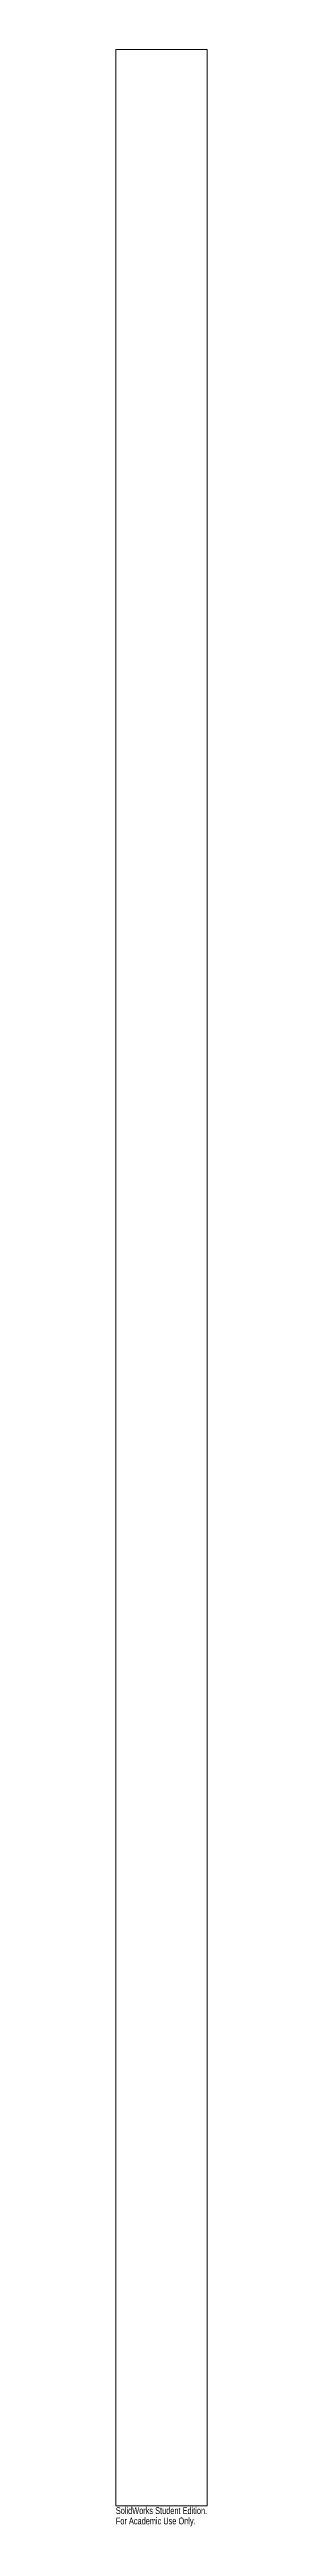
# Model space of a CAD drawing. Header units: inches. Extents: x -2.6 to -0.1, y -0.6 to 68.
import ezdxf

# ---------------------------------------------------------------- set-up
doc = ezdxf.new("R2010")
doc.units = ezdxf.units.IN
doc.header["$MEASUREMENT"] = 0
doc.styles.add('SLDTEXTSTYLE0', font='TXT', dxfattribs={"width": 0.7})

msp = doc.modelspace()

# ---------------------------------------------------------------- linework, layer by layer
at = {"color": 7, "linetype": 'Continuous', "lineweight": 15}
for p, q in [((-2.613, 68), (-2.613, 0)), ((-0.093, 68), (-2.613, 68)), ((-0.093, 68), (-0.093, 0)), ((-0.093, 0), (-2.613, 0))]:
    msp.add_line(p, q, dxfattribs=at)

# ---------------------------------------------------------------- texts
at = {"color": 7, "linetype": 'Continuous', "char_height": 0.1903, "attachment_point": 1, "style": 'SLDTEXTSTYLE0'}
for s, insert in [('SolidWorks Student Edition.', (-2.613, -0.04)), ('For Academic Use Only.', (-2.613, -0.326))]:
    msp.add_mtext(s, dxfattribs=dict(at, insert=insert))

doc.saveas('drawing.dxf')
